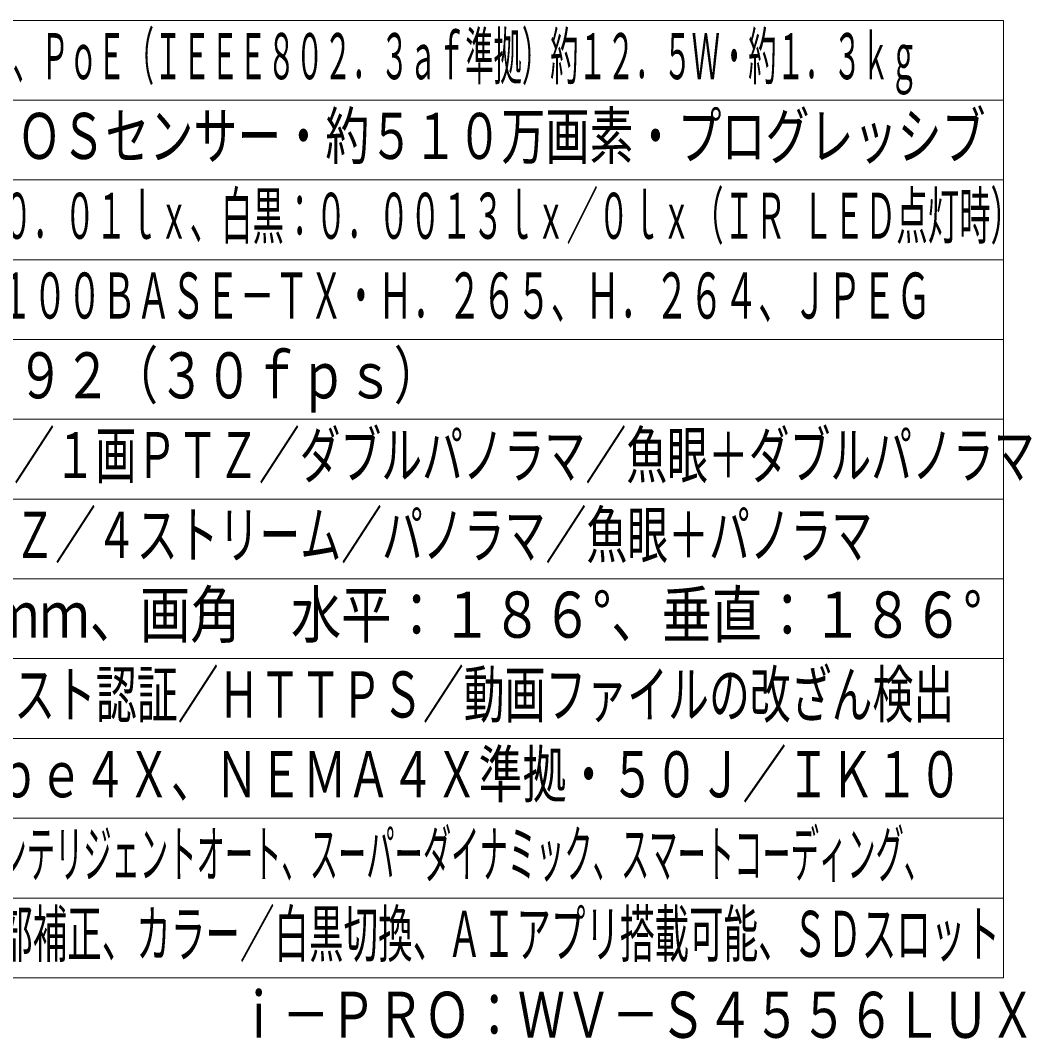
# Model space of a CAD drawing. Units: millimetres on the paper. Extents: x -62 to 64, y -58 to 59.
# Drawn here: x 0.9 to 64.3, y -58.3 to 5.5 of the extents above; entities that cross this region are included whole.
import ezdxf
from ezdxf.enums import TextEntityAlignment as Align

# ---------------------------------------------------------------- set-up
doc = ezdxf.new("R2010")
doc.units = ezdxf.units.MM
doc.layers.add('0-0_MOJI1', color=7, linetype='Continuous', lineweight=9)
doc.layers.add('0-5_WAKU', color=4, linetype='Continuous', lineweight=9)
doc.layers.add('0-1_相当品', color=4, linetype='Continuous')
doc.styles.add('ＭＳ ゴシック', font='')
doc.styles.get('ＭＳ ゴシック').set_extended_font_data('MS Gothic')

msp = doc.modelspace()

# ---------------------------------------------------------------- linework, layer by layer
at = {"layer": '0-5_WAKU', "color": 3}
for p, q in [((-62.5, 5.472), (62.5, 5.472)), ((62.5, -54.528), (62.5, 5.472)), ((-62.5, -54.528), (62.5, -54.528))]:
    msp.add_line(p, q, dxfattribs=at)
at = {"layer": '0-5_WAKU'}
for p, q in [((-62.5, 0.472), (62.5, 0.472)), ((-62.5, -4.528), (62.5, -4.528)), ((-62.5, -9.528), (62.5, -9.528)), ((-62.5, -14.528), (62.5, -14.528)), ((62.5, -19.528), (-62.5, -19.528)), ((-62.5, -24.528), (62.5, -24.528)), ((-62.5, -29.528), (62.5, -29.528)), ((-62.5, -34.528), (62.5, -34.528)), ((-62.5, -39.528), (62.5, -39.528)), ((-62.5, -44.528), (62.5, -44.528)), ((-62.5, -49.528), (62.5, -49.528))]:
    msp.add_line(p, q, dxfattribs=at)

# ---------------------------------------------------------------- texts
at = {"layer": '0-0_MOJI1', "style": 'ＭＳ ゴシック'}
for s, height, width, p in [('ＤＣ１２Ｖ 約１２．４Ｗ、ＰｏＥ（ＩＥＥＥ８０２．３ａｆ準拠）約１２．５Ｗ・約１．３ｋｇ', 2.889, 0.45, (-20, 0.917)), ('約１／３型 ＣＭＯＳセンサー・約５１０万画素・プログレッシブ', 2.889, 0.7, (-20, -4.083)), ('（Ｆ２．４）カラー：０．０１ｌｘ、白黒：０．００１３ｌｘ／０ｌｘ（ＩＲ ＬＥＤ点灯時）', 2.886, 0.5, (-20, -9.083)), ('１０ＢＡＳＥ－Ｔ／１００ＢＡＳＥ－ＴＸ・Ｈ．２６５、Ｈ．２６４、ＪＰＥＧ', 2.886, 0.55, (-20, -14.083)), ('２１９２×２１９２（３０ｆｐｓ）', 2.886, 0.75, (-20, -19.083)), ('魚眼／４画ＰＴＺ／１画ＰＴＺ／ダブルパノラマ／魚眼＋ダブルパノラマ', 2.886, 0.65, (-20, -24.083)), ('／魚眼＋４画ＰＴＺ／４ストリーム／パノラマ／魚眼＋パノラマ', 2.889, 0.65, (-20, -29.083)), ('ｆ＝０．８４ｍｍ、画角\u3000水平：１８６°、垂直：１８６°', 2.889, 0.8, (-20, -34.083)), ('ユーザー認証／ホスト認証／ＨＴＴＰＳ／動画ファイルの改ざん検出', 2.889, 0.65, (-20, -39.083)), ('ＩＰ６６、Ｔｙｐｅ４Ｘ、ＮＥＭＡ４Ｘ準拠・５０Ｊ／ＩＫ１０', 2.886, 0.7, (-20, -44.083)), ('ＪＣ－ＳＴＡＲ適合、インテリジェントオート、スーパーダイナミック、スマートコーディング、', 2.889, 0.45, (-20, -49.083)), ('逆光／強光補正、暗部補正、カラー／白黒切換、ＡＩアプリ搭載可能、ＳＤスロット', 2.886, 0.55, (-20, -54.083))]:
    msp.add_text(s, height=height, dxfattribs=dict(at, width=width)).set_placement(p, align=Align.BOTTOM_LEFT)
at = {"layer": '0-1_相当品', "style": 'ＭＳ ゴシック', "width": 0.75}
msp.add_text('ｉ－ＰＲＯ：ＷＶ－Ｓ４５５６ＬＵＸ', height=2.886, dxfattribs=at).set_placement((14.34, -59.155), align=Align.BOTTOM_LEFT)

doc.saveas('drawing.dxf')
